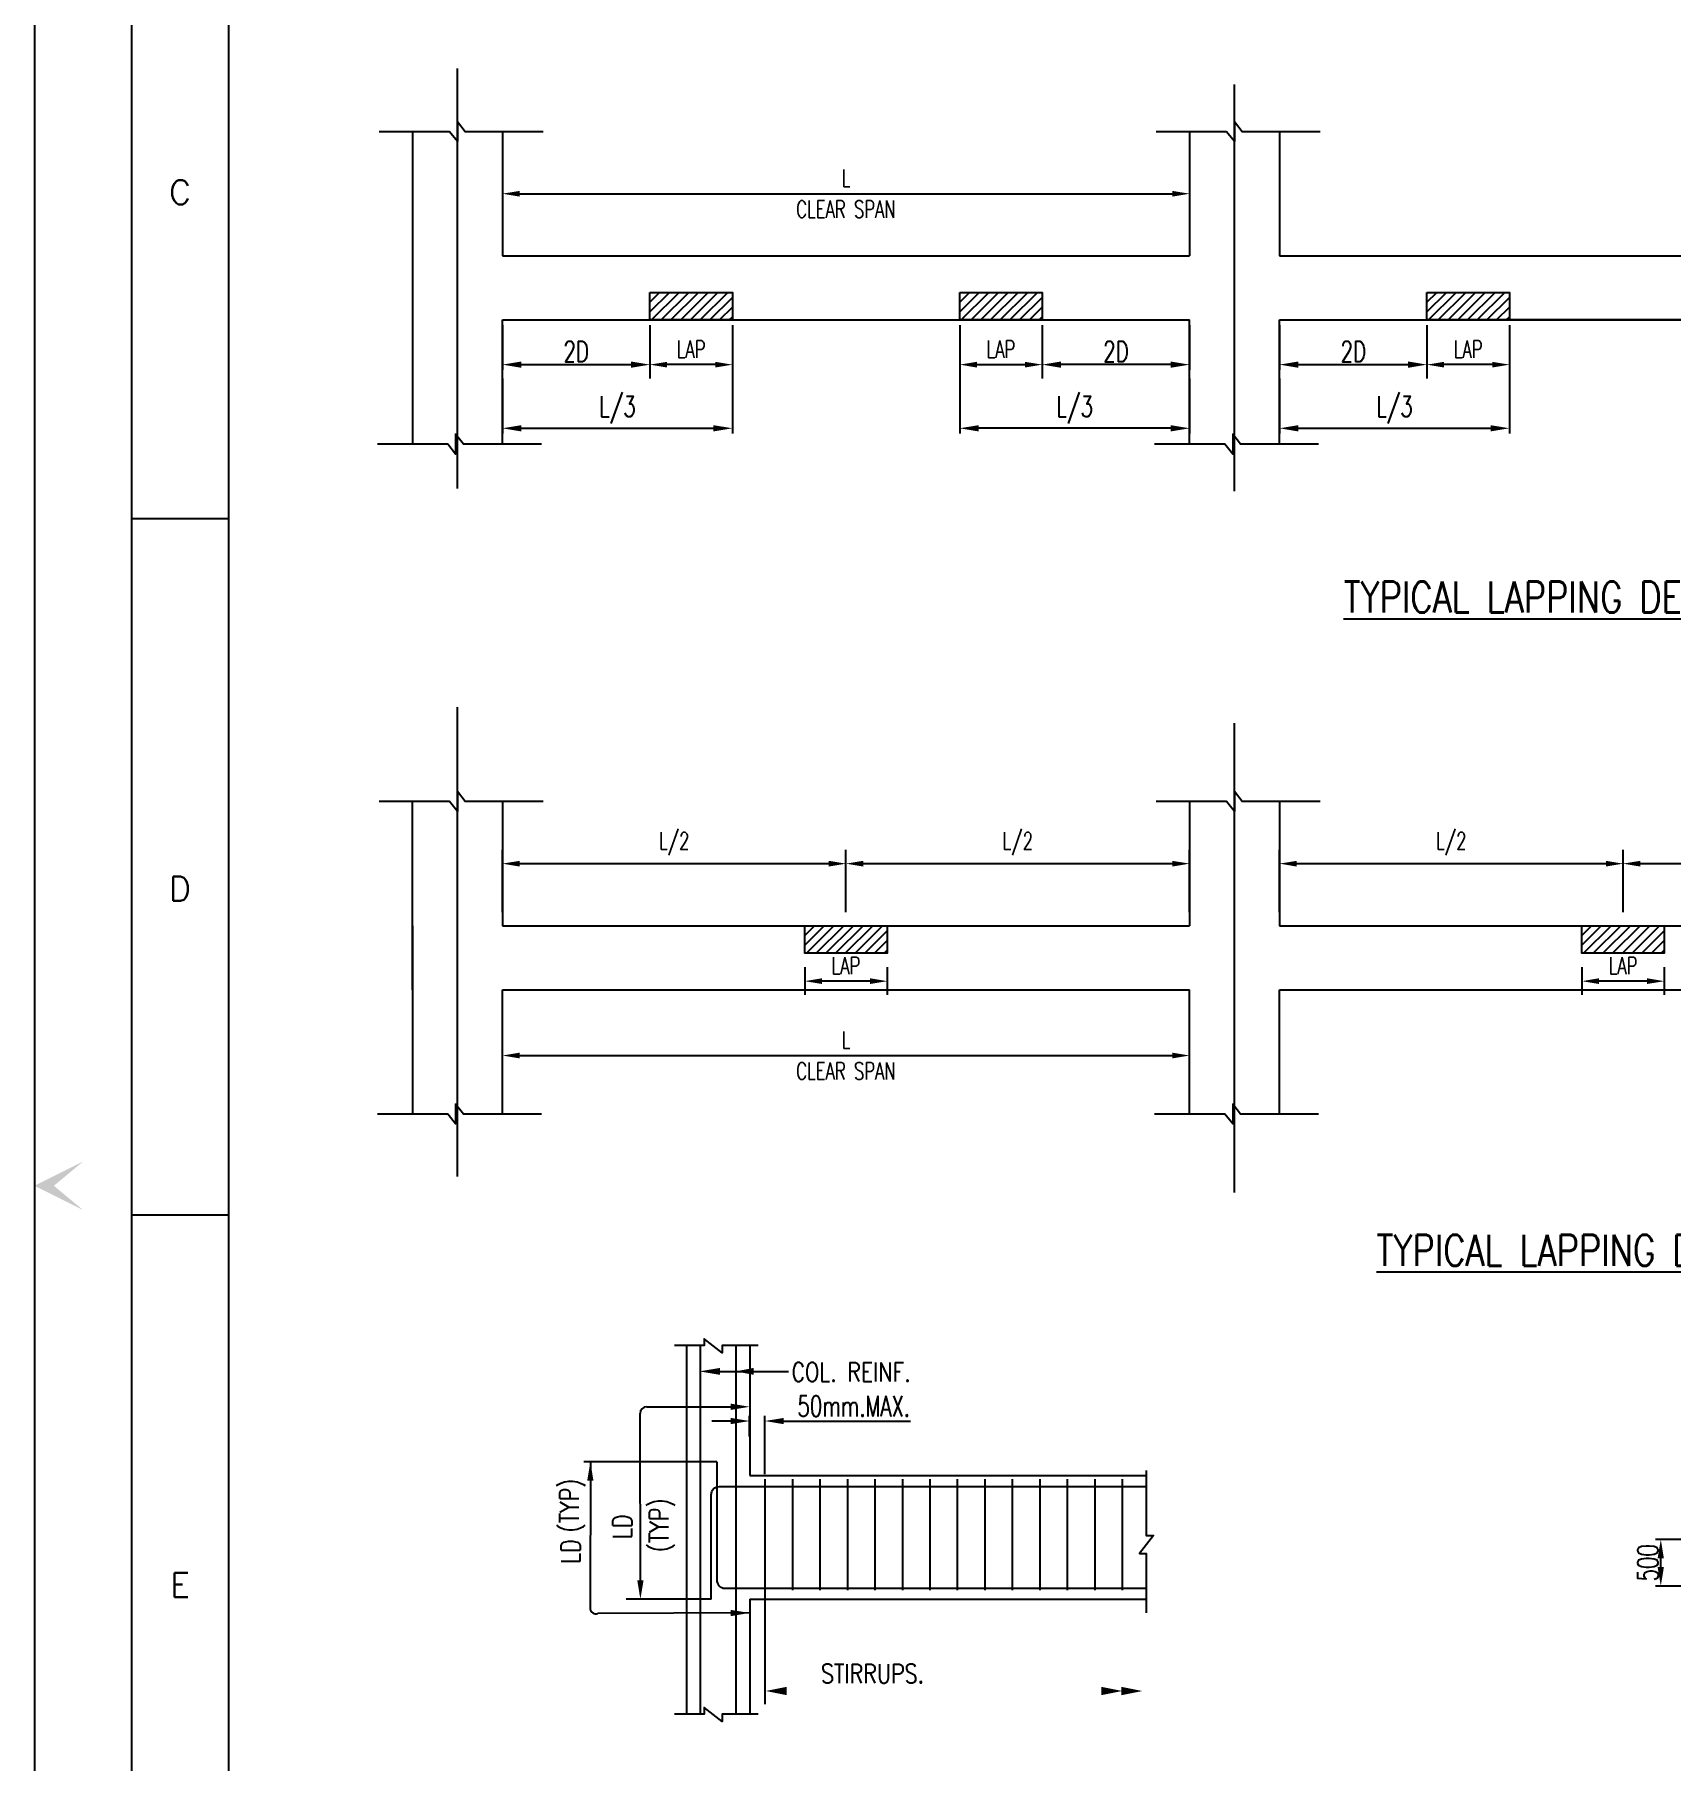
# Model space of a CAD drawing. Extents: x 489124 to 794428, y -356295 to -29813.
# Drawn here: x 511516 to 535338, y -322302 to -297174 of the extents above; entities that cross this region are included whole.
import ezdxf
from ezdxf.enums import TextEntityAlignment as Align

# ---------------------------------------------------------------- set-up
doc = ezdxf.new("R2010")
doc.units = 0
doc.header["$LTSCALE"] = 500
doc.header["$MEASUREMENT"] = 0
doc.linetypes.add('CENTER2', pattern=[1.125, 0.75, -0.125, 0.125, -0.125])
doc.layers.get('DEFPOINTS').update_dxf_attribs({"color": 4})
for name, color, linetype in [('BEAM', 4, 'Continuous'), ('BRAKE LINE', 8, 'Continuous'), ('col & circal', 8, 'CENTER2'), ('CUTOUT2', 9, 'Continuous'), ('DIM', 5, 'Continuous'), ('PNA', 10, 'Continuous'), ('REINFORCEMENT', 6, 'Continuous'), ('S-DIM-1', 5, 'Continuous'), ('STIRRUPS', 2, 'Continuous'), ('TXT', 4, 'Continuous')]:
    doc.layers.add(name, color=color, linetype=linetype)
doc.layers.add('HEADING-TXT', color=1, linetype='Continuous', lineweight=25)
doc.styles.add('ROMANS', font='r.shx', dxfattribs={"width": 0.7, "bigfont": 'bigfont.shx'})
doc.styles.add('ROMENT', font='r.shx', dxfattribs={"bigfont": 'bigfont.shx'})
doc.dimstyles.new('Copy of INT2TIMES', dxfattribs={"dimtxt": 300, "dimasz": 275, "dimexe": 75, "dimexo": 75, "dimgap": 40, "dimtad": 1, "dimdec": 0, "dimlfac": 0.5, "dimrnd": 5, "dimzin": 0, "dimdsep": 46, "dimtxsty": 'ROMANS', "dimcen": -1, "dimclrd": 5, "dimclre": 5, "dimclrt": 4, "dimadec": 0, "dimazin": 0, "dimtfac": 1, "dimtdec": 0, "dimtix": 1, "dimtofl": 0, "dimtmove": 2, "dimatfit": 3, "dimfxl": 0, "dimtolj": 1, "dimtzin": 0, "dimarcsym": 0})
doc.dimstyles.new('dim100', dxfattribs={"dimtxt": 250, "dimasz": 250, "dimexe": 200, "dimexo": 200, "dimgap": 100, "dimtad": 1, "dimdec": 0, "dimzin": 0, "dimdsep": 46, "dimtxsty": 'ROMANS', "dimcen": 0, "dimclrd": 5, "dimclre": 5, "dimclrt": 4, "dimadec": 0, "dimazin": 0, "dimtfac": 1, "dimtdec": 0, "dimtix": 1, "dimtofl": 0, "dimtmove": 2, "dimatfit": 3, "dimfxl": 0, "dimtolj": 1, "dimtzin": 0, "dimlwd": -1, "dimlwe": -1, "dimarcsym": 0})

# ---------------------------------------------------------------- blocks, each defined once
blk = doc.blocks.new('FOLDER')
at = {"layer": 'PNA'}
for points in [[(-1250, 2500), (0, 0), (0, 1000)], [(1250, 2500), (0, 0), (0, 1000)]]:
    blk.add_solid(points, dxfattribs=at)
blk = doc.blocks.new('A1')
at = {"flags": 128}
blk.add_lwpolyline([(0, 0), (82779, 0), (82779, 58231), (0, 58231)], close=True, dxfattribs=at)
at = {"layer": 'PNA'}
for p, q in [((984, 36296), (1969, 36296)), ((984, 29233), (1969, 29233))]:
    blk.add_line(p, q, dxfattribs=at)
at = {"layer": 'PNA', "color": 1}
for points in [[(984, 492), (82287, 492), (82287, 57739), (984, 57739)], [(1969, 984), (81794, 984), (81794, 57247), (1969, 57247)]]:
    blk.add_lwpolyline(points, close=True, dxfattribs=at)
at = {"layer": 'PNA', "xscale": 0.196857838483993, "yscale": 0.196857838483993, "zscale": 0.196857838483993, "rotation": 270}
blk.add_blockref('FOLDER', (0, 29529), dxfattribs=at)
at = {"layer": 'PNA', "style": 'ROMANS'}
for s, p in [('C', (1476, 39604)), ('D', (1476, 32541)), ('E', (1476, 25479))]:
    blk.add_text(s, height=246, dxfattribs=at).set_placement(p, align=Align.MIDDLE)
blk = doc.blocks.new('*D946')
at = {"layer": 'DEFPOINTS', "color": 0, "ltscale": 2}
for p in [(522145, -317348), (521923, -317650), (522145, -318194)]:
    blk.add_point(p, dxfattribs=at)
at = {"layer": 'DIM', "color": 5, "lineweight": -2, "ltscale": 2}
for p, q in [((521648, -317348), (521373, -317348)), ((521923, -317575), (521923, -317273)), ((522145, -318119), (522145, -317273)), ((522420, -317348), (522695, -317348))]:
    blk.add_line(p, q, dxfattribs=at)
at = {"layer": 'DIM', "color": 5, "ltscale": 2}
for points in [[(521648, -317303), (521648, -317394), (521923, -317348)], [(522420, -317303), (522420, -317394), (522145, -317348)]]:
    blk.add_solid(points, dxfattribs=at)
at = {"layer": 'DIM', "color": 4, "ltscale": 2, "insert": (523438, -317130), "char_height": 300, "attachment_point": 5, "style": 'ROMANS'}
blk.add_mtext('\\A1;50mm.MAX.', dxfattribs=at)
blk = doc.blocks.new('*D968')
at = {"layer": 'DEFPOINTS', "color": 0, "ltscale": 2}
for p in [(535183, -319071), (536265, -319071), (536304, -319749)]:
    blk.add_point(p, dxfattribs=at)
at = {"layer": 'DIM', "color": 5, "lineweight": -2, "ltscale": 2}
for p, q in [((536190, -319071), (535108, -319071)), ((535183, -319474), (535183, -319346)), ((536229, -319749), (535108, -319749))]:
    blk.add_line(p, q, dxfattribs=at)
at = {"layer": 'DIM', "color": 5, "ltscale": 2}
for points in [[(535137, -319346), (535228, -319346), (535183, -319071)], [(535137, -319474), (535228, -319474), (535183, -319749)]]:
    blk.add_solid(points, dxfattribs=at)
at = {"layer": 'DIM', "color": 4, "ltscale": 2, "insert": (534993, -319410), "char_height": 300, "attachment_point": 5, "rotation": 90, "style": 'ROMANS'}
blk.add_mtext('\\A1;{500}', dxfattribs=at)
blk = doc.blocks.new('*D1088')
at = {"layer": 'DEFPOINTS', "color": 0, "ltscale": 2}
for p in [(526180, -301327), (528325, -301327), (526180, -301977)]:
    blk.add_point(p, dxfattribs=at)
at = {"layer": 'DIM', "color": 5, "lineweight": -2, "ltscale": 2}
for p, q in [((526180, -301402), (526180, -302052)), ((528325, -301402), (528325, -302052)), ((528050, -301977), (526455, -301977))]:
    blk.add_line(p, q, dxfattribs=at)
at = {"layer": 'DIM', "color": 5, "ltscale": 2}
for points in [[(526455, -301931), (526455, -302023), (526180, -301977)], [(528050, -301931), (528050, -302023), (528325, -301977)]]:
    blk.add_solid(points, dxfattribs=at)
at = {"layer": 'DIM', "color": 4, "ltscale": 2, "insert": (527253, -301787), "char_height": 300, "attachment_point": 5, "style": 'ROMANS'}
blk.add_mtext('\\A1;{2D}', dxfattribs=at)
blk = doc.blocks.new('*D1089')
at = {"layer": 'DEFPOINTS', "color": 0}
for p in [(524980, -301327), (526180, -301327), (526180, -301977)]:
    blk.add_point(p, dxfattribs=at)
at = {"layer": 'S-DIM-1', "color": 5}
for p, q in [((524980, -301527), (524980, -302177)), ((526180, -301527), (526180, -302177)), ((525230, -301977), (525930, -301977))]:
    blk.add_line(p, q, dxfattribs=at)
for points in [[(525230, -301936), (525230, -302019), (524980, -301977)], [(525930, -301936), (525930, -302019), (526180, -301977)]]:
    blk.add_solid(points, dxfattribs=at)
at = {"layer": 'S-DIM-1', "color": 4, "insert": (525580, -301752), "char_height": 250, "attachment_point": 5, "style": 'ROMANS'}
blk.add_mtext('\\A1;LAP', dxfattribs=at)
blk = doc.blocks.new('*D1090')
at = {"layer": 'DEFPOINTS', "color": 0, "ltscale": 2}
for p in [(524980, -301327), (528325, -302102), (524980, -302903)]:
    blk.add_point(p, dxfattribs=at)
at = {"layer": 'DIM', "color": 5, "lineweight": -2, "ltscale": 2}
for p, q in [((524980, -301402), (524980, -302978)), ((528325, -302177), (528325, -302978)), ((528050, -302903), (525255, -302903))]:
    blk.add_line(p, q, dxfattribs=at)
at = {"layer": 'DIM', "color": 5, "ltscale": 2}
for points in [[(525255, -302858), (525255, -302949), (524980, -302903)], [(528050, -302858), (528050, -302949), (528325, -302903)]]:
    blk.add_solid(points, dxfattribs=at)
at = {"layer": 'DIM', "color": 4, "ltscale": 2, "insert": (526653, -302635), "char_height": 300, "attachment_point": 5, "style": 'ROMANS'}
blk.add_mtext('\\A1;L/3', dxfattribs=at)
blk = doc.blocks.new('*D1091')
at = {"layer": 'DEFPOINTS', "color": 0, "ltscale": 2}
for p in [(518325, -301327), (520471, -301327), (520471, -301977)]:
    blk.add_point(p, dxfattribs=at)
at = {"layer": 'DIM', "color": 5, "lineweight": -2, "ltscale": 2}
for p, q in [((518325, -301402), (518325, -302052)), ((520471, -301402), (520471, -302052)), ((518600, -301977), (520196, -301977))]:
    blk.add_line(p, q, dxfattribs=at)
at = {"layer": 'DIM', "color": 5, "ltscale": 2}
for points in [[(518600, -301931), (518600, -302023), (518325, -301977)], [(520196, -301931), (520196, -302023), (520471, -301977)]]:
    blk.add_solid(points, dxfattribs=at)
at = {"layer": 'DIM', "color": 4, "ltscale": 2, "insert": (519398, -301787), "char_height": 300, "attachment_point": 5, "style": 'ROMANS'}
blk.add_mtext('\\A1;{2D}', dxfattribs=at)
blk = doc.blocks.new('*D1092')
at = {"layer": 'DEFPOINTS', "color": 0}
for p in [(520471, -301327), (521671, -301327), (520471, -301977)]:
    blk.add_point(p, dxfattribs=at)
at = {"layer": 'S-DIM-1', "color": 5}
for p, q in [((520471, -301527), (520471, -302177)), ((521671, -301527), (521671, -302177)), ((521421, -301977), (520721, -301977))]:
    blk.add_line(p, q, dxfattribs=at)
for points in [[(520721, -301936), (520721, -302019), (520471, -301977)], [(521421, -301936), (521421, -302019), (521671, -301977)]]:
    blk.add_solid(points, dxfattribs=at)
at = {"layer": 'S-DIM-1', "color": 4, "insert": (521071, -301752), "char_height": 250, "attachment_point": 5, "style": 'ROMANS'}
blk.add_mtext('\\A1;LAP', dxfattribs=at)
blk = doc.blocks.new('*D1093')
at = {"layer": 'DEFPOINTS', "color": 0, "ltscale": 2}
for p in [(521671, -301327), (518325, -302102), (521671, -302903)]:
    blk.add_point(p, dxfattribs=at)
at = {"layer": 'DIM', "color": 5, "lineweight": -2, "ltscale": 2}
for p, q in [((521671, -301402), (521671, -302978)), ((518325, -302177), (518325, -302978)), ((518600, -302903), (521396, -302903))]:
    blk.add_line(p, q, dxfattribs=at)
at = {"layer": 'DIM', "color": 5, "ltscale": 2}
for points in [[(518600, -302858), (518600, -302949), (518325, -302903)], [(521396, -302858), (521396, -302949), (521671, -302903)]]:
    blk.add_solid(points, dxfattribs=at)
at = {"layer": 'DIM', "color": 4, "ltscale": 2, "insert": (519998, -302635), "char_height": 300, "attachment_point": 5, "style": 'ROMANS'}
blk.add_mtext('\\A1;L/3', dxfattribs=at)
blk = doc.blocks.new('*D1094')
at = {"layer": 'DEFPOINTS', "color": 0, "ltscale": 2}
for p in [(529634, -301327), (531780, -301327), (531780, -301977)]:
    blk.add_point(p, dxfattribs=at)
at = {"layer": 'DIM', "color": 5, "lineweight": -2, "ltscale": 2}
for p, q in [((529634, -301402), (529634, -302052)), ((531780, -301402), (531780, -302052)), ((529909, -301977), (531505, -301977))]:
    blk.add_line(p, q, dxfattribs=at)
at = {"layer": 'DIM', "color": 5, "ltscale": 2}
for points in [[(529909, -301931), (529909, -302023), (529634, -301977)], [(531505, -301931), (531505, -302023), (531780, -301977)]]:
    blk.add_solid(points, dxfattribs=at)
at = {"layer": 'DIM', "color": 4, "ltscale": 2, "insert": (530707, -301787), "char_height": 300, "attachment_point": 5, "style": 'ROMANS'}
blk.add_mtext('\\A1;{2D}', dxfattribs=at)
blk = doc.blocks.new('*D1095')
at = {"layer": 'DEFPOINTS', "color": 0}
for p in [(531780, -301327), (532980, -301327), (531780, -301977)]:
    blk.add_point(p, dxfattribs=at)
at = {"layer": 'S-DIM-1', "color": 5}
for p, q in [((531780, -301527), (531780, -302177)), ((532980, -301527), (532980, -302177)), ((532730, -301977), (532030, -301977))]:
    blk.add_line(p, q, dxfattribs=at)
for points in [[(532030, -301936), (532030, -302019), (531780, -301977)], [(532730, -301936), (532730, -302019), (532980, -301977)]]:
    blk.add_solid(points, dxfattribs=at)
at = {"layer": 'S-DIM-1', "color": 4, "insert": (532380, -301752), "char_height": 250, "attachment_point": 5, "style": 'ROMANS'}
blk.add_mtext('\\A1;LAP', dxfattribs=at)
blk = doc.blocks.new('*D1096')
at = {"layer": 'DEFPOINTS', "color": 0, "ltscale": 2}
for p in [(532980, -301327), (529634, -302102), (532980, -302903)]:
    blk.add_point(p, dxfattribs=at)
at = {"layer": 'DIM', "color": 5, "lineweight": -2, "ltscale": 2}
for p, q in [((532980, -301402), (532980, -302978)), ((529634, -302177), (529634, -302978)), ((529909, -302903), (532705, -302903))]:
    blk.add_line(p, q, dxfattribs=at)
at = {"layer": 'DIM', "color": 5, "ltscale": 2}
for points in [[(529909, -302858), (529909, -302949), (529634, -302903)], [(532705, -302858), (532705, -302949), (532980, -302903)]]:
    blk.add_solid(points, dxfattribs=at)
at = {"layer": 'DIM', "color": 4, "ltscale": 2, "insert": (531307, -302635), "char_height": 300, "attachment_point": 5, "style": 'ROMANS'}
blk.add_mtext('\\A1;L/3', dxfattribs=at)
blk = doc.blocks.new('*D1100')
at = {"layer": 'DEFPOINTS', "color": 0}
for p in [(518325, -299490), (528325, -299490), (528325, -299490)]:
    blk.add_point(p, dxfattribs=at)
at = {"layer": 'S-DIM-1', "color": 5}
blk.add_line((518575, -299490), (528075, -299490), dxfattribs=at)
for points in [[(518575, -299449), (518575, -299532), (518325, -299490)], [(528075, -299449), (528075, -299532), (528325, -299490)]]:
    blk.add_solid(points, dxfattribs=at)
at = {"layer": 'S-DIM-1', "color": 4, "char_height": 250, "attachment_point": 5, "style": 'ROMANS'}
for s, insert in [('\\A1;L', (523325, -299265)), ('\\A1;CLEAR SPAN', (523325, -299715))]:
    blk.add_mtext(s, dxfattribs=dict(at, insert=insert))
blk = doc.blocks.new('*D1102')
at = {"layer": 'DEFPOINTS', "color": 0}
for p in [(518325, -312030), (528325, -312030), (528325, -312030)]:
    blk.add_point(p, dxfattribs=at)
at = {"layer": 'S-DIM-1', "color": 5}
blk.add_line((518575, -312030), (528075, -312030), dxfattribs=at)
for points in [[(518575, -311988), (518575, -312071), (518325, -312030)], [(528075, -311988), (528075, -312071), (528325, -312030)]]:
    blk.add_solid(points, dxfattribs=at)
at = {"layer": 'S-DIM-1', "color": 4, "char_height": 250, "attachment_point": 5, "style": 'ROMANS'}
for s, insert in [('\\A1;L', (523325, -311805)), ('\\A1;CLEAR SPAN', (523325, -312255))]:
    blk.add_mtext(s, dxfattribs=dict(at, insert=insert))
blk = doc.blocks.new('*D1103')
at = {"layer": 'DEFPOINTS', "color": 0}
for p in [(523325, -309238), (518325, -310142), (523325, -310142)]:
    blk.add_point(p, dxfattribs=at)
at = {"layer": 'S-DIM-1', "color": 5}
for p, q in [((518325, -309942), (518325, -309038)), ((523325, -309942), (523325, -309038)), ((518575, -309238), (523075, -309238))]:
    blk.add_line(p, q, dxfattribs=at)
for points in [[(518575, -309197), (518575, -309280), (518325, -309238)], [(523075, -309197), (523075, -309280), (523325, -309238)]]:
    blk.add_solid(points, dxfattribs=at)
at = {"layer": 'S-DIM-1', "color": 4, "insert": (520825, -308948), "char_height": 250, "attachment_point": 5, "style": 'ROMANS'}
blk.add_mtext('\\A1;L/2', dxfattribs=at)
blk = doc.blocks.new('*D1104')
at = {"layer": 'DEFPOINTS', "color": 0}
for p in [(528325, -309238), (523325, -310142), (528325, -310142)]:
    blk.add_point(p, dxfattribs=at)
at = {"layer": 'S-DIM-1', "color": 5}
for p, q in [((523325, -309942), (523325, -309038)), ((528325, -309942), (528325, -309038)), ((523575, -309238), (528075, -309238))]:
    blk.add_line(p, q, dxfattribs=at)
for points in [[(523575, -309197), (523575, -309280), (523325, -309238)], [(528075, -309197), (528075, -309280), (528325, -309238)]]:
    blk.add_solid(points, dxfattribs=at)
at = {"layer": 'S-DIM-1', "color": 4, "insert": (525825, -308948), "char_height": 250, "attachment_point": 5, "style": 'ROMANS'}
blk.add_mtext('\\A1;L/2', dxfattribs=at)
blk = doc.blocks.new('*D1105')
at = {"layer": 'DEFPOINTS', "color": 0}
for p in [(534634, -309238), (529634, -310142), (534634, -310142)]:
    blk.add_point(p, dxfattribs=at)
at = {"layer": 'S-DIM-1', "color": 5}
for p, q in [((529634, -309942), (529634, -309038)), ((534634, -309942), (534634, -309038)), ((529884, -309238), (534384, -309238))]:
    blk.add_line(p, q, dxfattribs=at)
for points in [[(529884, -309197), (529884, -309280), (529634, -309238)], [(534384, -309197), (534384, -309280), (534634, -309238)]]:
    blk.add_solid(points, dxfattribs=at)
at = {"layer": 'S-DIM-1', "color": 4, "insert": (532134, -308948), "char_height": 250, "attachment_point": 5, "style": 'ROMANS'}
blk.add_mtext('\\A1;L/2', dxfattribs=at)
blk = doc.blocks.new('*D1106')
at = {"layer": 'DEFPOINTS', "color": 0}
for p in [(539634, -309238), (534634, -310142), (539634, -310142)]:
    blk.add_point(p, dxfattribs=at)
at = {"layer": 'S-DIM-1', "color": 5}
for p, q in [((534634, -309942), (534634, -309038)), ((539634, -309942), (539634, -309038)), ((534884, -309238), (539384, -309238))]:
    blk.add_line(p, q, dxfattribs=at)
for points in [[(534884, -309197), (534884, -309280), (534634, -309238)], [(539384, -309197), (539384, -309280), (539634, -309238)]]:
    blk.add_solid(points, dxfattribs=at)
at = {"layer": 'S-DIM-1', "color": 4, "insert": (537134, -308948), "char_height": 250, "attachment_point": 5, "style": 'ROMANS'}
blk.add_mtext('\\A1;L/2', dxfattribs=at)
blk = doc.blocks.new('*D1113')
at = {"layer": 'DEFPOINTS', "color": 0}
for p in [(522725, -310543), (523925, -310543), (522725, -310948)]:
    blk.add_point(p, dxfattribs=at)
at = {"layer": 'S-DIM-1', "color": 5}
for p, q in [((522725, -310743), (522725, -311148)), ((523925, -310743), (523925, -311148)), ((523675, -310948), (522975, -310948))]:
    blk.add_line(p, q, dxfattribs=at)
for points in [[(522975, -310906), (522975, -310989), (522725, -310948)], [(523675, -310906), (523675, -310989), (523925, -310948)]]:
    blk.add_solid(points, dxfattribs=at)
at = {"layer": 'S-DIM-1', "color": 4, "insert": (523325, -310723), "char_height": 250, "attachment_point": 5, "style": 'ROMANS'}
blk.add_mtext('\\A1;LAP', dxfattribs=at)
blk = doc.blocks.new('*D1114')
at = {"layer": 'DEFPOINTS', "color": 0}
for p in [(534034, -310543), (535234, -310543), (534034, -310948)]:
    blk.add_point(p, dxfattribs=at)
at = {"layer": 'S-DIM-1', "color": 5}
for p, q in [((534034, -310743), (534034, -311148)), ((535234, -310743), (535234, -311148)), ((534984, -310948), (534284, -310948))]:
    blk.add_line(p, q, dxfattribs=at)
for points in [[(534284, -310906), (534284, -310989), (534034, -310948)], [(534984, -310906), (534984, -310989), (535234, -310948)]]:
    blk.add_solid(points, dxfattribs=at)
at = {"layer": 'S-DIM-1', "color": 4, "insert": (534634, -310723), "char_height": 250, "attachment_point": 5, "style": 'ROMANS'}
blk.add_mtext('\\A1;LAP', dxfattribs=at)

msp = doc.modelspace()

# ---------------------------------------------------------------- hatches: boundary and pattern name
at = {"layer": 'BEAM'}
h = msp.add_hatch(dxfattribs=at)
h.set_pattern_fill('ANSI31', color=253, scale=800, style=0)
h.set_pattern_definition([(45, (-5131285.42, 1966205.63), (-70.7106781, 70.7106781), [])])
h.paths.add_polyline_path([(520471.114, -300926.243), (520471.114, -301327.354), (521671.114, -301327.354), (521671.114, -300926.243)])
h = msp.add_hatch(dxfattribs=at)
h.set_pattern_fill('ANSI31', color=253, scale=800, style=0)
h.set_pattern_definition([(45, (-5126776.66, 1966205.63), (-70.7106781, 70.7106781), [])])
h.paths.add_polyline_path([(524979.877, -301327.354), (526179.877, -301327.354), (526179.877, -300926.243), (524979.877, -300926.243)])
h = msp.add_hatch(dxfattribs=at)
h.set_pattern_fill('ANSI31', color=253, scale=800, style=0)
h.set_pattern_definition([(45, (-5119976.66, 1966205.63), (-70.7106781, 70.7106781), [])])
h.paths.add_polyline_path([(531779.877, -301327.354), (532979.877, -301327.354), (532979.877, -300926.243), (531779.877, -300926.243)])
h = msp.add_hatch(dxfattribs=at)
h.set_pattern_fill('ANSI31', color=253, scale=800, style=0)
h.set_pattern_definition([(45, (-5129031.04, 1956990.22), (-70.7106781, 70.7106781), [])])
h.paths.add_polyline_path([(522725.496, -310141.651), (522725.496, -310542.762), (523925.496, -310542.762), (523925.496, -310141.651)])
h = msp.add_hatch(dxfattribs=at)
h.set_pattern_fill('ANSI31', color=253, scale=800, style=0)
h.set_pattern_definition([(45, (-5117722.28, 1956990.22), (-70.7106781, 70.7106781), [])])
h.paths.add_polyline_path([(534034.259, -310141.651), (534034.259, -310542.762), (535234.259, -310542.762), (535234.259, -310141.651)])

# ---------------------------------------------------------------- linework, layer by layer
for p, q in [((517016.732, -298587.816), (517016.732, -303133.91)), ((518325.496, -298587.161), (518325.496, -300393.718)), ((528325.496, -298587.161), (528325.496, -300393.718)), ((529634.259, -298587.161), (529634.259, -300393.718)), ((518325.496, -300393.718), (528325.496, -300393.718)), ((529634.259, -300393.718), (539634.259, -300393.718)), ((529634.259, -300393.718), (539634.259, -300393.718)), ((518325.496, -301327.354), (528325.496, -301327.354)), ((518325.496, -303133.91), (518325.496, -301327.354)), ((528325.496, -303133.91), (528325.496, -301327.354)), ((529634.259, -301327.354), (536562.149, -301313.8)), ((529634.259, -301327.354), (539634.259, -301327.354)), ((529634.259, -303133.91), (529634.259, -301327.354)), ((517016.732, -311075.287), (517016.732, -308335.095)), ((518325.496, -308335.095), (518325.496, -310141.651)), ((528325.496, -308335.095), (528325.496, -310141.651)), ((529634.259, -308335.095), (529634.259, -310141.651)), ((517016.732, -310141.651), (517016.732, -312881.844)), ((518325.496, -310141.651), (528325.496, -310141.651)), ((529634.259, -310141.651), (539634.259, -310141.651)), ((529634.259, -310141.651), (539634.259, -310141.651)), ((518325.496, -311075.287), (528325.496, -311075.287)), ((518325.496, -312881.844), (518325.496, -311075.287)), ((528325.496, -312881.844), (528325.496, -311075.287)), ((529634.259, -311075.287), (535253.385, -311075.287)), ((529634.259, -311075.287), (539634.259, -311075.287)), ((529634.259, -312881.844), (529634.259, -311075.287)), ((521003.202, -316251.191), (521003.202, -321615.643)), ((521923.202, -316251.191), (521923.202, -318140.844)), ((521923.202, -318140.844), (527692.447, -318140.844)), ((521923.202, -319940.844), (527692.447, -319940.844)), ((521923.202, -319940.844), (521923.202, -321615.643))]:
    msp.add_line(p, q, dxfattribs=at)
at = {"layer": 'BEAM', "elevation": 0}
for points in [[(520471.114, -300926.243), (521671.114, -300926.243), (521671.114, -301327.354), (520471.114, -301327.354)], [(524979.877, -300926.243), (526179.877, -300926.243), (526179.877, -301327.354), (524979.877, -301327.354)], [(531779.877, -300926.243), (532979.877, -300926.243), (532979.877, -301327.354), (531779.877, -301327.354)], [(522725.496, -310141.651), (523925.496, -310141.651), (523925.496, -310542.762), (522725.496, -310542.762)], [(534034.259, -310141.651), (535234.259, -310141.651), (535234.259, -310542.762), (534034.259, -310542.762)]]:
    msp.add_lwpolyline(points, close=True, dxfattribs=at)
at = {"layer": 'BRAKE LINE', "ltscale": 2, "elevation": 0}
for points in [[(522045.262, -316251.191), (521525.157, -316251.191), (521525.157, -316357.55), (521263.07, -316153.013), (521263.07, -316251.191), (520827.24, -316251.191)], [(527692.447, -318069.179), (527692.447, -319015.519), (527798.806, -319015.519), (527594.27, -319277.606), (527692.447, -319277.606), (527692.447, -320139.67)], [(522045.262, -321615.643), (521525.157, -321615.643), (521525.157, -321722.002), (521263.07, -321517.465), (521263.07, -321615.643), (520827.24, -321615.643)]]:
    msp.add_lwpolyline(points, dxfattribs=at)
at = {"layer": 'col & circal', "linetype": 'CENTER2', "ltscale": 50}
for p, q in [((517671.114, -303780.298), (517671.114, -297669.455)), ((528979.877, -303816), (528979.877, -297902.864)), ((517671.114, -313787.731), (517671.114, -306962.389)), ((528979.877, -314021.141), (528979.877, -307195.798))]:
    msp.add_line(p, q, dxfattribs=at)
at = {"layer": 'CUTOUT2', "linetype": 'Continuous', "elevation": 0}
for points in [[(518918.133, -298587.822), (517783.599, -298587.798), (517671.114, -298442.2), (517671.114, -298732.123), (517555.779, -298587.798), (516531.191, -298587.831)], [(530226.897, -298587.827), (529092.362, -298587.803), (528979.877, -298442.204), (528979.877, -298732.127), (528864.542, -298587.803), (527839.955, -298587.836)], [(518891.38, -303133.918), (517756.846, -303133.894), (517644.361, -302988.295), (517644.361, -303278.218), (517529.026, -303133.894), (516504.438, -303133.927)], [(530200.144, -303133.922), (529065.609, -303133.898), (528953.124, -302988.299), (528953.124, -303278.223), (528837.789, -303133.898), (527813.202, -303133.931)], [(518918.133, -308335.756), (517783.599, -308335.732), (517671.114, -308190.133), (517671.114, -308480.056), (517555.779, -308335.732), (516531.191, -308335.765)], [(530226.897, -308335.76), (529092.362, -308335.737), (528979.877, -308190.138), (528979.877, -308480.061), (528864.542, -308335.737), (527839.955, -308335.77)], [(518891.38, -312881.851), (517756.846, -312881.827), (517644.361, -312736.228), (517644.361, -313026.152), (517529.026, -312881.827), (516504.438, -312881.86)], [(530200.144, -312881.856), (529065.609, -312881.832), (528953.124, -312736.233), (528953.124, -313026.156), (528837.789, -312881.832), (527813.202, -312881.865)]]:
    msp.add_lwpolyline(points, dxfattribs=at)
at = {"layer": 'DEFPOINTS', "color": 0, "linetype": 'ByBlock'}
for p in [(521923.202, -318140.844), (521363.202, -320140.844)]:
    msp.add_point(p, dxfattribs=at)
at = {"layer": 'DIM', "ltscale": 2}
for p, q in [((520332.944, -319869.143), (520327.898, -317240.886)), ((520427.898, -317140.886), (521723.202, -317140.886)), ((522644.999, -317348.345), (524262.271, -317348.345)), ((521443.202, -317940.844), (519509.007, -317940.844)), ((522144.999, -319810.726), (522144.999, -321469.036)), ((521363.202, -319939.844), (520127.818, -319939.844))]:
    msp.add_line(p, q, dxfattribs=at)
at = {"layer": 'DIM', "ltscale": 2, "elevation": 0}
for points in [[(521489.995, -316625.788), (521884.985, -316625.788)], [(521979.585, -316625.788), (522490.442, -316625.788)]]:
    msp.add_lwpolyline(points, dxfattribs=at)
at = {"layer": 'DIM', "ltscale": 2, "elevation": 0, "flags": 128}
for points in [[(527039.139, -321276.561, 122.425, 0, 0), (527344.999, -321276.561, 0, 0, 0), (526968.833, -321276.561, 0, 0, 0), (522158.117, -321276.561, 0, 122.425, 0), (522463.978, -321276.561, 0, 0, 0)], [(527331.639, -321276.561, 122.425, 0, 0), (527637.499, -321276.561, 0, 0, 0), (527261.333, -321276.561, 0, 0, 0), (522756.478, -321276.561, 0, 122.425, 0), (522756.478, -321276.561, 0, 0, 0)]]:
    msp.add_lwpolyline(points, format="xyseb", dxfattribs=at)
at = {"layer": 'DIM', "ltscale": 2}
for centre, radius, start, end in [((520427.898, -317240.886), 100, 90, 180), ((519690.048, -320063.213), 89.64, 191.2281898, 284.0600868)]:
    msp.add_arc(centre, radius, start, end, dxfattribs=at)
for points in [[(521489.995, -316675.788), (521189.995, -316625.788), (521489.995, -316575.788)], [(521979.585, -316675.788), (521723.202, -316625.788), (521979.585, -316575.788)], [(521648.202, -317095.053), (521923.202, -317140.886), (521648.202, -317186.719)], [(520378.777, -319664.844), (520332.944, -319939.844), (520287.111, -319664.844)]]:
    msp.add_solid(points, dxfattribs=at)
at = {"layer": 'REINFORCEMENT', "linetype": 'Continuous'}
for p, q in [((521203.202, -316251.191), (521203.202, -321615.643)), ((521723.202, -316251.191), (521723.202, -321615.643))]:
    msp.add_line(p, q, dxfattribs=at)
at = {"layer": 'REINFORCEMENT', "linetype": 'Continuous', "elevation": 0}
for points in [[(521443.202, -317940.844), (521443.202, -319660.844, 0.414213562), (521563.202, -319780.844), (527692.447, -319780.844)], [(521363.202, -319939.844), (521363.202, -318420.844, -0.414213562), (521483.202, -318300.844), (527692.447, -318300.844)]]:
    msp.add_lwpolyline(points, format="xyb", dxfattribs=at)
at = {"layer": 'STIRRUPS'}
for p, q in [((522144.999, -318194.065), (522144.999, -319810.726)), ((522544.999, -318194.065), (522544.999, -319810.726)), ((522944.999, -318194.065), (522944.999, -319810.726)), ((523344.999, -318194.065), (523344.999, -319810.726)), ((523744.999, -318194.065), (523744.999, -319810.726)), ((524144.999, -318194.065), (524144.999, -319810.726)), ((524544.999, -318194.065), (524544.999, -319810.726)), ((524944.999, -318194.065), (524944.999, -319810.726)), ((525344.999, -318194.065), (525344.999, -319810.726)), ((525744.999, -318194.065), (525744.999, -319810.726)), ((526144.999, -318194.065), (526144.999, -319810.726)), ((526544.999, -318194.065), (526544.999, -319810.726)), ((526944.999, -318194.065), (526944.999, -319810.726)), ((527344.999, -318194.065), (527344.999, -319810.726))]:
    msp.add_line(p, q, dxfattribs=at)

# ---------------------------------------------------------------- block references
at = {"xscale": 1.434849416022188, "yscale": 1.434849416022188, "zscale": 1.434849416022188}
msp.add_blockref('A1', (511515.5, -356294.5), dxfattribs=at)

# ---------------------------------------------------------------- texts
at = {"layer": 'HEADING-TXT', "color": 6, "style": 'ROMANS', "width": 0.8}
for s, p in [('%%UTYPICAL LAPPING DETAILS FOR BOTTOM REBAR', (536182.904, -305359.643)), ('%%UTYPICAL LAPPING DETAILS FOR TOP REBAR', (536182.904, -314863.232))]:
    msp.add_text(s, height=450, dxfattribs=at).set_placement(p, align=Align.MIDDLE_CENTER)
at = {"layer": 'TXT', "style": 'ROMENT', "width": 0.8}
msp.add_text('COL. REINF.', height=275, dxfattribs=at).set_placement((522531.068, -316773.164))
for s, p in [('(TYP)', (519437.318, -318967.392)), ('(TYP)', (520742.172, -319255.622)), ('LD', (520207.306, -319064.024)), ('LD', (519454.449, -319424.26))]:
    msp.add_text(s, height=275, rotation=90, dxfattribs=at).set_placement(p)
msp.add_text('STIRRUPS. ', height=275, dxfattribs=at).set_placement((523787.013, -321023.998), align=Align.MIDDLE)

# ---------------------------------------------------------------- dimensions: what is measured, and where the dimension line sits
at = {"layer": 'DIM', "ltscale": 2}
for base, p1, p2, text, picture, middle in [((520471.114, -301977.319), (518325.496, -301327.354), (520471.114, -301327.354), '{2D}', '*D1091', (519398.305, -301787.319)), ((521671.114, -302903.449), (518325.496, -302101.973), (521671.114, -301327.354), 'L/3', '*D1093', (519998.305, -302634.877)), ((531779.877, -301977.319), (529634.259, -301327.354), (531779.877, -301327.354), '{2D}', '*D1094', (530707.068, -301787.319)), ((532979.877, -302903.449), (529634.259, -302101.973), (532979.877, -301327.354), 'L/3', '*D1096', (531307.068, -302634.877))]:
    dim = msp.add_linear_dim(base=base, p1=p1, p2=p2, text=text, dimstyle='Copy of INT2TIMES', dxfattribs=at)
    dim.commit()
    dim.dimension.update_dxf_attribs({"geometry": picture, "text_midpoint": middle})
for base, p1, p2, angle, text, picture, middle in [((524979.877, -302903.449), (528325.496, -302101.973), (524979.877, -301327.354), 180, 'L/3', '*D1090', (526652.687, -302634.877)), ((526179.877, -301977.319), (528325.496, -301327.354), (526179.877, -301327.354), 180, '{2D}', '*D1088', (527252.687, -301787.319)), ((535182.664, -319070.759), (536304.114, -319749.407), (536265.086, -319070.759), 90, '{500}', '*D968', (534992.664, -319410.083))]:
    dim = msp.add_linear_dim(base=base, p1=p1, p2=p2, angle=angle, text=text, dimstyle='Copy of INT2TIMES', dxfattribs=at)
    dim.commit()
    dim.dimension.update_dxf_attribs({"geometry": picture, "text_midpoint": middle})
dim = msp.add_linear_dim(base=(522144.999, -317348.345), p1=(521923.202, -317650.235), p2=(522144.999, -318194.065), text='50mm.MAX.', dimstyle='Copy of INT2TIMES', dxfattribs=at)
dim.commit()
dim.dimension.update_dxf_attribs({"geometry": '*D946', "text_midpoint": (523437.816, -317130.345), "dimtype": 160})
at = {"layer": 'S-DIM-1'}
for base, p1, p2, text, picture, middle in [((528325.496, -299490.439), (518325.496, -299490.439), (528325.496, -299490.439), 'L\\XCLEAR SPAN', '*D1100', (523325.496, -299490.439)), ((526179.877, -301977.319), (524979.877, -301327.354), (526179.877, -301327.354), 'LAP', '*D1089', (525579.877, -301752.319)), ((523325.496, -309238.373), (518325.496, -310141.651), (523325.496, -310141.651), 'L/2', '*D1103', (520825.496, -308947.897)), ((528325.496, -309238.373), (523325.496, -310141.651), (528325.496, -310141.651), 'L/2', '*D1104', (525825.496, -308947.897)), ((534634.259, -309238.373), (529634.259, -310141.651), (534634.259, -310141.651), 'L/2', '*D1105', (532134.259, -308947.897)), ((539634.259, -309238.373), (534634.259, -310141.651), (539634.259, -310141.651), 'L/2', '*D1106', (537134.259, -308947.897)), ((528325.496, -312029.78), (518325.496, -312029.78), (528325.496, -312029.78), 'L\\XCLEAR SPAN', '*D1102', (523325.496, -312029.78))]:
    dim = msp.add_linear_dim(base=base, p1=p1, p2=p2, text=text, dimstyle='dim100', override={"dimarcsym": 1}, dxfattribs=at)
    dim.commit()
    dim.dimension.update_dxf_attribs({"geometry": picture, "text_midpoint": middle})
for base, p1, p2, picture, middle in [((520471.114, -301977.319), (521671.114, -301327.354), (520471.114, -301327.354), '*D1092', (521071.114, -301752.319)), ((531779.877, -301977.319), (532979.877, -301327.354), (531779.877, -301327.354), '*D1095', (532379.877, -301752.319)), ((522725.496, -310947.75), (523925.496, -310542.762), (522725.496, -310542.762), '*D1113', (523325.496, -310722.75)), ((534034.259, -310947.75), (535234.259, -310542.762), (534034.259, -310542.762), '*D1114', (534634.259, -310722.75))]:
    dim = msp.add_linear_dim(base=base, p1=p1, p2=p2, angle=180, text='LAP', dimstyle='dim100', override={"dimarcsym": 1}, dxfattribs=at)
    dim.commit()
    dim.dimension.update_dxf_attribs({"geometry": picture, "text_midpoint": middle})

# ---------------------------------------------------------------- leaders
at = {"layer": 'DIM', "ltscale": 2}
for points in [[(519604.538, -317940.167), (519602.124, -320080.667)], [(521923.202, -320140.735), (519711.825, -320150.167)]]:
    msp.add_leader(points, dimstyle='Copy of INT2TIMES', dxfattribs=at)

doc.saveas('drawing.dxf')
